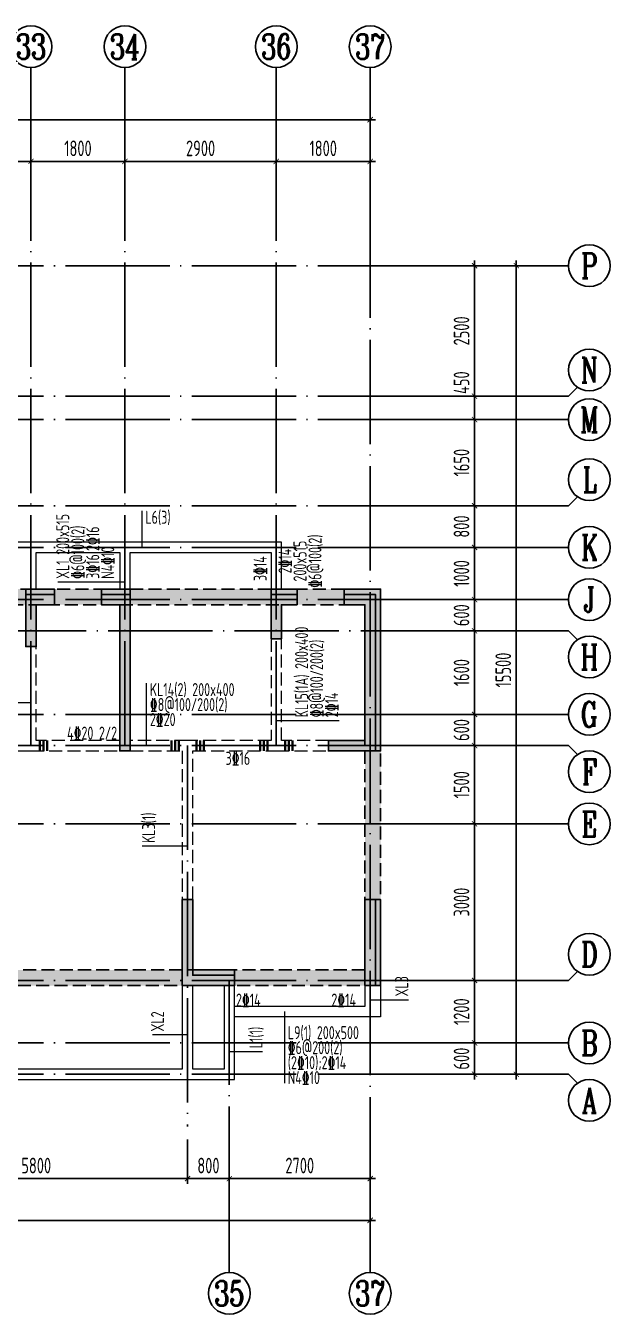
# Model space of a CAD drawing. Extents: x -1307975 to -76406, y -96289 to 379359.
# Drawn here: x -700026 to -688826, y 339861 to 364561 of the extents above; entities that cross this region are included whole.
import ezdxf
from ezdxf.enums import TextEntityAlignment as Align

# ---------------------------------------------------------------- set-up
doc = ezdxf.new("R2010")
doc.units = 0
doc.header["$LTSCALE"] = 1000
doc.linetypes.add('DASH', pattern=[0.35, 0.25, -0.1])
doc.linetypes.add('DOTE', pattern=[2.42, 2, -0.2, 0.02, -0.2])
doc.layers.get('0').update_dxf_attribs({"linetype": 'CONTINUOUS'})
doc.layers.get('DEFPOINTS').update_dxf_attribs({"linetype": 'CONTINUOUS'})
for name, color, linetype in [('A-AXIS', 1, 'CONTINUOUS'), ('A-DOTE', 10, 'DOTE'), ('AXIS_NUM', 7, 'CONTINUOUS'), ('S-L主梁线', 4, 'DASH'), ('S-L梁编号', 6, 'CONTINUOUS'), ('S-L梁配筋', 7, 'CONTINUOUS'), ('S-Q墙填充', 252, 'CONTINUOUS'), ('S-Q墙实线', 6, 'CONTINUOUS'), ('S-Q墙虚线', 6, 'DASH'), ('S-X详图填充', 252, 'CONTINUOUS'), ('S-Y一般标注', 3, 'CONTINUOUS')]:
    doc.layers.add(name, color=color, linetype=linetype)
doc.layers.add('梁附加箍筋', color=1, linetype='CONTINUOUS', lineweight=35)
doc.styles.add('TSSD_Axis', font='complex.shx', dxfattribs={"width": 0.7, "bigfont": 'hztxt.shx'})
doc.styles.add('TSSD_DIMENSION', font='Tssdeng.shx', dxfattribs={"width": 0.7, "bigfont": 'tssdchn.shx'})
doc.styles.add('TSSD_REIN', font='tssdeng.shx', dxfattribs={"width": 0.7, "height": 300, "bigfont": 'tssdchn.shx'})
doc.dimstyles.new('TSSD_100_100', dxfattribs={"dimtxt": 300, "dimasz": 100, "dimexe": 100, "dimexo": 250, "dimgap": 100, "dimtad": 1, "dimdec": 0, "dimzin": 0, "dimdsep": 46, "dimtxsty": 'TSSD_DIMENSION', "dimblk": 'ARCHTICK', "dimcen": 0, "dimdle": 100, "dimclrt": 7, "dimadec": 0, "dimazin": 0, "dimtfac": 1, "dimtdec": 0, "dimtix": 1, "dimtmove": 2, "dimatfit": 3, "dimldrblk": 'ARCHTICK', "dimfxl": 1, "dimtolj": 1, "dimtzin": 0, "dimarcsym": 0})

# ---------------------------------------------------------------- blocks, each defined once
blk = doc.blocks.new('ts_axno')
at = {"color": 0, "linetype": 'ByBlock', "lineweight": -2}
blk.add_circle((0, 0), 0.5, dxfattribs=at)
at = {"color": 0, "linetype": 'ByBlock', "lineweight": -2, "style": 'TSSD_Axis', "width": 0.7}
blk.add_attdef('A', text='', height=0.6, dxfattribs=at).set_placement((0, 0), align=Align.MIDDLE_CENTER)
blk = doc.blocks.new('_ArchTick')
at = {"color": 0, "linetype": 'ByBlock', "const_width": 0.15}
blk.add_lwpolyline([(-0.5, -0.5), (0.5, 0.5)], dxfattribs=at)
blk = doc.blocks.new('*D208')
at = {"layer": 'DEFPOINTS', "color": 0, "transparency": 16777216}
for p in [(48100, 22100), (46400, 21100), (48100, 21100)]:
    blk.add_point(p, dxfattribs=at)
at = {"layer": 'S-Y一般标注', "color": 0, "lineweight": -2, "transparency": 16777216}
for p, q in [((46300, 22100), (48200, 22100)), ((46400, 21350), (46400, 22200)), ((48100, 21350), (48100, 22200))]:
    blk.add_line(p, q, dxfattribs=at)
at = {"layer": 'S-Y一般标注', "color": 0, "lineweight": -2, "transparency": 16777216, "xscale": 100, "yscale": 100, "zscale": 100, "rotation": 180}
blk.add_blockref('_ArchTick', (46400, 22100), dxfattribs=at)
at = {"layer": 'S-Y一般标注', "color": 0, "lineweight": -2, "transparency": 16777216, "xscale": 100, "yscale": 100, "zscale": 100}
blk.add_blockref('_ArchTick', (48100, 22100), dxfattribs=at)
at = {"layer": 'S-Y一般标注', "color": 7, "transparency": 16777216, "insert": (47250, 22350), "char_height": 300, "attachment_point": 5, "style": 'TSSD_DIMENSION'}
blk.add_mtext('\\A1;1700', dxfattribs=at)
blk = doc.blocks.new('*D209')
at = {"layer": 'DEFPOINTS', "color": 0, "transparency": 16777216}
for p in [(49900, 22100), (48100, 21100), (49900, 21100)]:
    blk.add_point(p, dxfattribs=at)
at = {"layer": 'S-Y一般标注', "color": 0, "lineweight": -2, "transparency": 16777216}
for p, q in [((48000, 22100), (50000, 22100)), ((48100, 21350), (48100, 22200)), ((49900, 21350), (49900, 22200))]:
    blk.add_line(p, q, dxfattribs=at)
at = {"layer": 'S-Y一般标注', "color": 0, "lineweight": -2, "transparency": 16777216, "xscale": 100, "yscale": 100, "zscale": 100, "rotation": 180}
blk.add_blockref('_ArchTick', (48100, 22100), dxfattribs=at)
at = {"layer": 'S-Y一般标注', "color": 0, "lineweight": -2, "transparency": 16777216, "xscale": 100, "yscale": 100, "zscale": 100}
blk.add_blockref('_ArchTick', (49900, 22100), dxfattribs=at)
at = {"layer": 'S-Y一般标注', "color": 7, "transparency": 16777216, "insert": (49000, 22350), "char_height": 300, "attachment_point": 5, "style": 'TSSD_DIMENSION'}
blk.add_mtext('\\A1;1800', dxfattribs=at)
blk = doc.blocks.new('*D210')
at = {"layer": 'DEFPOINTS', "color": 0, "transparency": 16777216}
for p in [(52800, 22100), (49900, 21100), (52800, 21100)]:
    blk.add_point(p, dxfattribs=at)
at = {"layer": 'S-Y一般标注', "color": 0, "lineweight": -2, "transparency": 16777216}
for p, q in [((49800, 22100), (52900, 22100)), ((49900, 21350), (49900, 22200)), ((52800, 21350), (52800, 22200))]:
    blk.add_line(p, q, dxfattribs=at)
at = {"layer": 'S-Y一般标注', "color": 0, "lineweight": -2, "transparency": 16777216, "xscale": 100, "yscale": 100, "zscale": 100, "rotation": 180}
blk.add_blockref('_ArchTick', (49900, 22100), dxfattribs=at)
at = {"layer": 'S-Y一般标注', "color": 0, "lineweight": -2, "transparency": 16777216, "xscale": 100, "yscale": 100, "zscale": 100}
blk.add_blockref('_ArchTick', (52800, 22100), dxfattribs=at)
at = {"layer": 'S-Y一般标注', "color": 7, "transparency": 16777216, "insert": (51350, 22350), "char_height": 300, "attachment_point": 5, "style": 'TSSD_DIMENSION'}
blk.add_mtext('\\A1;2900', dxfattribs=at)
blk = doc.blocks.new('*D211')
at = {"layer": 'DEFPOINTS', "color": 0, "transparency": 16777216}
for p in [(54600, 22100), (52800, 21100), (54600, 21100)]:
    blk.add_point(p, dxfattribs=at)
at = {"layer": 'S-Y一般标注', "color": 0, "lineweight": -2, "transparency": 16777216}
for p, q in [((52700, 22100), (54700, 22100)), ((52800, 21350), (52800, 22200)), ((54600, 21350), (54600, 22200))]:
    blk.add_line(p, q, dxfattribs=at)
at = {"layer": 'S-Y一般标注', "color": 0, "lineweight": -2, "transparency": 16777216, "xscale": 100, "yscale": 100, "zscale": 100, "rotation": 180}
blk.add_blockref('_ArchTick', (52800, 22100), dxfattribs=at)
at = {"layer": 'S-Y一般标注', "color": 0, "lineweight": -2, "transparency": 16777216, "xscale": 100, "yscale": 100, "zscale": 100}
blk.add_blockref('_ArchTick', (54600, 22100), dxfattribs=at)
at = {"layer": 'S-Y一般标注', "color": 7, "transparency": 16777216, "insert": (53700, 22350), "char_height": 300, "attachment_point": 5, "style": 'TSSD_DIMENSION'}
blk.add_mtext('\\A1;1800', dxfattribs=at)
blk = doc.blocks.new('*D212')
at = {"layer": 'DEFPOINTS', "color": 0, "transparency": 16777216}
for p in [(54600, 22900), (4600, 21100), (54600, 21100)]:
    blk.add_point(p, dxfattribs=at)
at = {"layer": 'S-Y一般标注', "color": 0, "lineweight": -2, "transparency": 16777216}
for p, q in [((4600, 21350), (4600, 23000)), ((54600, 21350), (54600, 23000)), ((4500, 22900), (54700, 22900))]:
    blk.add_line(p, q, dxfattribs=at)
at = {"layer": 'S-Y一般标注', "color": 0, "lineweight": -2, "transparency": 16777216, "xscale": 100, "yscale": 100, "zscale": 100, "rotation": 180}
blk.add_blockref('_ArchTick', (4600, 22900), dxfattribs=at)
at = {"layer": 'S-Y一般标注', "color": 0, "lineweight": -2, "transparency": 16777216, "xscale": 100, "yscale": 100, "zscale": 100}
blk.add_blockref('_ArchTick', (54600, 22900), dxfattribs=at)
at = {"layer": 'S-Y一般标注', "color": 7, "transparency": 16777216, "insert": (29600, 23150), "char_height": 300, "attachment_point": 5, "style": 'TSSD_DIMENSION'}
blk.add_mtext('\\A1;50000', dxfattribs=at)
blk = doc.blocks.new('*D238')
at = {"layer": 'DEFPOINTS', "color": 0, "transparency": 16777216}
for p in [(45300, 3600), (51100, 3600), (51100, 2600)]:
    blk.add_point(p, dxfattribs=at)
at = {"layer": 'S-Y一般标注', "color": 0, "lineweight": -2, "transparency": 16777216}
for p, q in [((45300, 3350), (45300, 2500)), ((51100, 3350), (51100, 2500)), ((45200, 2600), (51200, 2600))]:
    blk.add_line(p, q, dxfattribs=at)
at = {"layer": 'S-Y一般标注', "color": 0, "lineweight": -2, "transparency": 16777216, "xscale": 100, "yscale": 100, "zscale": 100, "rotation": 180}
blk.add_blockref('_ArchTick', (45300, 2600), dxfattribs=at)
at = {"layer": 'S-Y一般标注', "color": 0, "lineweight": -2, "transparency": 16777216, "xscale": 100, "yscale": 100, "zscale": 100}
blk.add_blockref('_ArchTick', (51100, 2600), dxfattribs=at)
at = {"layer": 'S-Y一般标注', "color": 7, "transparency": 16777216, "insert": (48200, 2850), "char_height": 300, "attachment_point": 5, "style": 'TSSD_DIMENSION'}
blk.add_mtext('\\A1;5800', dxfattribs=at)
blk = doc.blocks.new('*D239')
at = {"layer": 'DEFPOINTS', "color": 0, "transparency": 16777216}
for p in [(51100, 3600), (51900, 3600), (51900, 2600)]:
    blk.add_point(p, dxfattribs=at)
at = {"layer": 'S-Y一般标注', "color": 0, "lineweight": -2, "transparency": 16777216}
for p, q in [((51100, 3350), (51100, 2500)), ((51900, 3350), (51900, 2500)), ((51000, 2600), (52000, 2600))]:
    blk.add_line(p, q, dxfattribs=at)
at = {"layer": 'S-Y一般标注', "color": 0, "lineweight": -2, "transparency": 16777216, "xscale": 100, "yscale": 100, "zscale": 100, "rotation": 180}
blk.add_blockref('_ArchTick', (51100, 2600), dxfattribs=at)
at = {"layer": 'S-Y一般标注', "color": 0, "lineweight": -2, "transparency": 16777216, "xscale": 100, "yscale": 100, "zscale": 100}
blk.add_blockref('_ArchTick', (51900, 2600), dxfattribs=at)
at = {"layer": 'S-Y一般标注', "color": 7, "transparency": 16777216, "insert": (51500, 2850), "char_height": 300, "attachment_point": 5, "style": 'TSSD_DIMENSION'}
blk.add_mtext('\\A1;800', dxfattribs=at)
blk = doc.blocks.new('*D240')
at = {"layer": 'DEFPOINTS', "color": 0, "transparency": 16777216}
for p in [(51900, 3600), (54600, 3600), (54600, 2600)]:
    blk.add_point(p, dxfattribs=at)
at = {"layer": 'S-Y一般标注', "color": 0, "lineweight": -2, "transparency": 16777216}
for p, q in [((51900, 3350), (51900, 2500)), ((54600, 3350), (54600, 2500)), ((51800, 2600), (54700, 2600))]:
    blk.add_line(p, q, dxfattribs=at)
at = {"layer": 'S-Y一般标注', "color": 0, "lineweight": -2, "transparency": 16777216, "xscale": 100, "yscale": 100, "zscale": 100, "rotation": 180}
blk.add_blockref('_ArchTick', (51900, 2600), dxfattribs=at)
at = {"layer": 'S-Y一般标注', "color": 0, "lineweight": -2, "transparency": 16777216, "xscale": 100, "yscale": 100, "zscale": 100}
blk.add_blockref('_ArchTick', (54600, 2600), dxfattribs=at)
at = {"layer": 'S-Y一般标注', "color": 7, "transparency": 16777216, "insert": (53250, 2850), "char_height": 300, "attachment_point": 5, "style": 'TSSD_DIMENSION'}
blk.add_mtext('\\A1;2700', dxfattribs=at)
blk = doc.blocks.new('*D241')
at = {"layer": 'DEFPOINTS', "color": 0, "transparency": 16777216}
for p in [(4600, 3600), (54600, 3600), (54600, 1800)]:
    blk.add_point(p, dxfattribs=at)
at = {"layer": 'S-Y一般标注', "color": 0, "lineweight": -2, "transparency": 16777216}
for p, q in [((4600, 3350), (4600, 1700)), ((54600, 3350), (54600, 1700)), ((4500, 1800), (54700, 1800))]:
    blk.add_line(p, q, dxfattribs=at)
at = {"layer": 'S-Y一般标注', "color": 0, "lineweight": -2, "transparency": 16777216, "xscale": 100, "yscale": 100, "zscale": 100, "rotation": 180}
blk.add_blockref('_ArchTick', (4600, 1800), dxfattribs=at)
at = {"layer": 'S-Y一般标注', "color": 0, "lineweight": -2, "transparency": 16777216, "xscale": 100, "yscale": 100, "zscale": 100}
blk.add_blockref('_ArchTick', (54600, 1800), dxfattribs=at)
at = {"layer": 'S-Y一般标注', "color": 7, "transparency": 16777216, "insert": (29600, 2050), "char_height": 300, "attachment_point": 5, "style": 'TSSD_DIMENSION'}
blk.add_mtext('\\A1;50000', dxfattribs=at)
blk = doc.blocks.new('*D246')
at = {"layer": 'DEFPOINTS', "color": 0, "transparency": 16777216}
for p in [(55600, 5200), (56600, 5200), (55600, 4600)]:
    blk.add_point(p, dxfattribs=at)
at = {"layer": 'S-Y一般标注', "color": 0, "lineweight": -2, "transparency": 16777216}
for p, q in [((55850, 5200), (56700, 5200)), ((56600, 5200), (56600, 5300)), ((56600, 4600), (56600, 5200)), ((55850, 4600), (56700, 4600)), ((56600, 4600), (56600, 4500))]:
    blk.add_line(p, q, dxfattribs=at)
at = {"layer": 'S-Y一般标注', "color": 0, "lineweight": -2, "transparency": 16777216, "xscale": 100, "yscale": 100, "zscale": 100}
for p, rotation in [((56600, 5200), 270), ((56600, 4600), 90)]:
    blk.add_blockref('_ArchTick', p, dxfattribs=dict(at, rotation=rotation))
at = {"layer": 'S-Y一般标注', "color": 7, "transparency": 16777216, "insert": (56350, 4900), "char_height": 300, "attachment_point": 5, "rotation": 90, "style": 'TSSD_DIMENSION'}
blk.add_mtext('\\A1;600', dxfattribs=at)
blk = doc.blocks.new('*D247')
at = {"layer": 'DEFPOINTS', "color": 0, "transparency": 16777216}
for p in [(55600, 10900), (56600, 10900), (55600, 9400)]:
    blk.add_point(p, dxfattribs=at)
at = {"layer": 'S-Y一般标注', "color": 0, "lineweight": -2, "transparency": 16777216}
for p, q in [((55850, 10900), (56700, 10900)), ((56600, 9300), (56600, 11000)), ((55850, 9400), (56700, 9400))]:
    blk.add_line(p, q, dxfattribs=at)
at = {"layer": 'S-Y一般标注', "color": 0, "lineweight": -2, "transparency": 16777216, "xscale": 100, "yscale": 100, "zscale": 100}
for p, rotation in [((56600, 10900), 90), ((56600, 9400), 270)]:
    blk.add_blockref('_ArchTick', p, dxfattribs=dict(at, rotation=rotation))
at = {"layer": 'S-Y一般标注', "color": 7, "transparency": 16777216, "insert": (56350, 10150), "char_height": 300, "attachment_point": 5, "rotation": 90, "style": 'TSSD_DIMENSION'}
blk.add_mtext('\\A1;1500', dxfattribs=at)
blk = doc.blocks.new('*D248')
at = {"layer": 'DEFPOINTS', "color": 0, "transparency": 16777216}
for p in [(55600, 11500), (56600, 11500), (55600, 10900)]:
    blk.add_point(p, dxfattribs=at)
at = {"layer": 'S-Y一般标注', "color": 0, "lineweight": -2, "transparency": 16777216}
for p, q in [((55850, 11500), (56700, 11500)), ((56600, 11500), (56600, 11600)), ((56600, 10900), (56600, 11500)), ((55850, 10900), (56700, 10900)), ((56600, 10900), (56600, 10800))]:
    blk.add_line(p, q, dxfattribs=at)
at = {"layer": 'S-Y一般标注', "color": 0, "lineweight": -2, "transparency": 16777216, "xscale": 100, "yscale": 100, "zscale": 100}
for p, rotation in [((56600, 11500), 270), ((56600, 10900), 90)]:
    blk.add_blockref('_ArchTick', p, dxfattribs=dict(at, rotation=rotation))
at = {"layer": 'S-Y一般标注', "color": 7, "transparency": 16777216, "insert": (56350, 11200), "char_height": 300, "attachment_point": 5, "rotation": 90, "style": 'TSSD_DIMENSION'}
blk.add_mtext('\\A1;600', dxfattribs=at)
blk = doc.blocks.new('*D249')
at = {"layer": 'DEFPOINTS', "color": 0, "transparency": 16777216}
for p in [(55600, 13100), (56600, 13100), (55600, 11500)]:
    blk.add_point(p, dxfattribs=at)
at = {"layer": 'S-Y一般标注', "color": 0, "lineweight": -2, "transparency": 16777216}
for p, q in [((55850, 13100), (56700, 13100)), ((56600, 11400), (56600, 13200)), ((55850, 11500), (56700, 11500))]:
    blk.add_line(p, q, dxfattribs=at)
at = {"layer": 'S-Y一般标注', "color": 0, "lineweight": -2, "transparency": 16777216, "xscale": 100, "yscale": 100, "zscale": 100}
for p, rotation in [((56600, 13100), 90), ((56600, 11500), 270)]:
    blk.add_blockref('_ArchTick', p, dxfattribs=dict(at, rotation=rotation))
at = {"layer": 'S-Y一般标注', "color": 7, "transparency": 16777216, "insert": (56350, 12300), "char_height": 300, "attachment_point": 5, "rotation": 90, "style": 'TSSD_DIMENSION'}
blk.add_mtext('\\A1;1600', dxfattribs=at)
blk = doc.blocks.new('*D250')
at = {"layer": 'DEFPOINTS', "color": 0, "transparency": 16777216}
for p in [(55600, 13700), (56600, 13700), (55600, 13100)]:
    blk.add_point(p, dxfattribs=at)
at = {"layer": 'S-Y一般标注', "color": 0, "lineweight": -2, "transparency": 16777216}
for p, q in [((55850, 13700), (56700, 13700)), ((56600, 13700), (56600, 13800)), ((56600, 13100), (56600, 13700)), ((55850, 13100), (56700, 13100)), ((56600, 13100), (56600, 13000))]:
    blk.add_line(p, q, dxfattribs=at)
at = {"layer": 'S-Y一般标注', "color": 0, "lineweight": -2, "transparency": 16777216, "xscale": 100, "yscale": 100, "zscale": 100}
for p, rotation in [((56600, 13700), 270), ((56600, 13100), 90)]:
    blk.add_blockref('_ArchTick', p, dxfattribs=dict(at, rotation=rotation))
at = {"layer": 'S-Y一般标注', "color": 7, "transparency": 16777216, "insert": (56350, 13400), "char_height": 300, "attachment_point": 5, "rotation": 90, "style": 'TSSD_DIMENSION'}
blk.add_mtext('\\A1;600', dxfattribs=at)
blk = doc.blocks.new('*D251')
at = {"layer": 'DEFPOINTS', "color": 0, "transparency": 16777216}
for p in [(55600, 14700), (56600, 14700), (55600, 13700)]:
    blk.add_point(p, dxfattribs=at)
at = {"layer": 'S-Y一般标注', "color": 0, "lineweight": -2, "transparency": 16777216}
for p, q in [((55850, 14700), (56700, 14700)), ((56600, 13600), (56600, 14800)), ((55850, 13700), (56700, 13700))]:
    blk.add_line(p, q, dxfattribs=at)
at = {"layer": 'S-Y一般标注', "color": 0, "lineweight": -2, "transparency": 16777216, "xscale": 100, "yscale": 100, "zscale": 100}
for p, rotation in [((56600, 14700), 90), ((56600, 13700), 270)]:
    blk.add_blockref('_ArchTick', p, dxfattribs=dict(at, rotation=rotation))
at = {"layer": 'S-Y一般标注', "color": 7, "transparency": 16777216, "insert": (56350, 14200), "char_height": 300, "attachment_point": 5, "rotation": 90, "style": 'TSSD_DIMENSION'}
blk.add_mtext('\\A1;1000', dxfattribs=at)
blk = doc.blocks.new('*D252')
at = {"layer": 'DEFPOINTS', "color": 0, "transparency": 16777216}
for p in [(55600, 20100), (57400, 20100), (55600, 4600)]:
    blk.add_point(p, dxfattribs=at)
at = {"layer": 'S-Y一般标注', "color": 0, "lineweight": -2, "transparency": 16777216}
for p, q in [((55850, 20100), (57500, 20100)), ((57400, 4500), (57400, 20200)), ((55850, 4600), (57500, 4600))]:
    blk.add_line(p, q, dxfattribs=at)
at = {"layer": 'S-Y一般标注', "color": 0, "lineweight": -2, "transparency": 16777216, "xscale": 100, "yscale": 100, "zscale": 100}
for p, rotation in [((57400, 20100), 90), ((57400, 4600), 270)]:
    blk.add_blockref('_ArchTick', p, dxfattribs=dict(at, rotation=rotation))
at = {"layer": 'S-Y一般标注', "color": 7, "transparency": 16777216, "insert": (57150, 12350), "char_height": 300, "attachment_point": 5, "rotation": 90, "style": 'TSSD_DIMENSION'}
blk.add_mtext('\\A1;15500', dxfattribs=at)
blk = doc.blocks.new('*D253')
at = {"layer": 'DEFPOINTS', "color": 0, "transparency": 16777216}
for p in [(55600, 15500), (56600, 15500), (55600, 14700)]:
    blk.add_point(p, dxfattribs=at)
at = {"layer": 'S-Y一般标注', "color": 0, "lineweight": -2, "transparency": 16777216}
for p, q in [((56600, 14600), (56600, 15600)), ((55850, 15500), (56700, 15500)), ((55850, 14700), (56700, 14700))]:
    blk.add_line(p, q, dxfattribs=at)
at = {"layer": 'S-Y一般标注', "color": 0, "lineweight": -2, "transparency": 16777216, "xscale": 100, "yscale": 100, "zscale": 100}
for p, rotation in [((56600, 15500), 90), ((56600, 14700), 270)]:
    blk.add_blockref('_ArchTick', p, dxfattribs=dict(at, rotation=rotation))
at = {"layer": 'S-Y一般标注', "color": 7, "transparency": 16777216, "insert": (56350, 15100), "char_height": 300, "attachment_point": 5, "rotation": 90, "style": 'TSSD_DIMENSION'}
blk.add_mtext('\\A1;800', dxfattribs=at)
blk = doc.blocks.new('*D254')
at = {"layer": 'DEFPOINTS', "color": 0, "transparency": 16777216}
for p in [(55600, 17600), (56600, 17600), (55600, 17150)]:
    blk.add_point(p, dxfattribs=at)
at = {"layer": 'S-Y一般标注', "color": 0, "lineweight": -2, "transparency": 16777216}
for p, q in [((55850, 17600), (56700, 17600)), ((56600, 17050), (56600, 17700)), ((55850, 17150), (56700, 17150))]:
    blk.add_line(p, q, dxfattribs=at)
at = {"layer": 'S-Y一般标注', "color": 0, "lineweight": -2, "transparency": 16777216, "xscale": 100, "yscale": 100, "zscale": 100}
for p, rotation in [((56600, 17600), 90), ((56600, 17150), 270)]:
    blk.add_blockref('_ArchTick', p, dxfattribs=dict(at, rotation=rotation))
at = {"layer": 'S-Y一般标注', "color": 7, "transparency": 16777216, "insert": (56350, 17858), "char_height": 300, "attachment_point": 5, "rotation": 90, "style": 'TSSD_DIMENSION'}
blk.add_mtext('\\A1;450', dxfattribs=at)
blk = doc.blocks.new('*D255')
at = {"layer": 'DEFPOINTS', "color": 0, "transparency": 16777216}
for p in [(55600, 20100), (56600, 20100), (55600, 17600)]:
    blk.add_point(p, dxfattribs=at)
at = {"layer": 'S-Y一般标注', "color": 0, "lineweight": -2, "transparency": 16777216}
for p, q in [((55850, 20100), (56700, 20100)), ((56600, 17500), (56600, 20200)), ((55850, 17600), (56700, 17600))]:
    blk.add_line(p, q, dxfattribs=at)
at = {"layer": 'S-Y一般标注', "color": 0, "lineweight": -2, "transparency": 16777216, "xscale": 100, "yscale": 100, "zscale": 100}
for p, rotation in [((56600, 20100), 90), ((56600, 17600), 270)]:
    blk.add_blockref('_ArchTick', p, dxfattribs=dict(at, rotation=rotation))
at = {"layer": 'S-Y一般标注', "color": 7, "transparency": 16777216, "insert": (56350, 18850), "char_height": 300, "attachment_point": 5, "rotation": 90, "style": 'TSSD_DIMENSION'}
blk.add_mtext('\\A1;2500', dxfattribs=at)
blk = doc.blocks.new('*D256')
at = {"layer": 'DEFPOINTS', "color": 0, "transparency": 16777216}
for p in [(55600, 6400), (56600, 6400), (55600, 5200)]:
    blk.add_point(p, dxfattribs=at)
at = {"layer": 'S-Y一般标注', "color": 0, "lineweight": -2, "transparency": 16777216}
for p, q in [((56600, 5100), (56600, 6500)), ((55850, 6400), (56700, 6400)), ((55850, 5200), (56700, 5200))]:
    blk.add_line(p, q, dxfattribs=at)
at = {"layer": 'S-Y一般标注', "color": 0, "lineweight": -2, "transparency": 16777216, "xscale": 100, "yscale": 100, "zscale": 100}
for p, rotation in [((56600, 6400), 90), ((56600, 5200), 270)]:
    blk.add_blockref('_ArchTick', p, dxfattribs=dict(at, rotation=rotation))
at = {"layer": 'S-Y一般标注', "color": 7, "transparency": 16777216, "insert": (56350, 5800), "char_height": 300, "attachment_point": 5, "rotation": 90, "style": 'TSSD_DIMENSION'}
blk.add_mtext('\\A1;1200', dxfattribs=at)
blk = doc.blocks.new('*D257')
at = {"layer": 'DEFPOINTS', "color": 0, "transparency": 16777216}
for p in [(55600, 9400), (56600, 9400), (55600, 6400)]:
    blk.add_point(p, dxfattribs=at)
at = {"layer": 'S-Y一般标注', "color": 0, "lineweight": -2, "transparency": 16777216}
for p, q in [((55850, 9400), (56700, 9400)), ((56600, 6300), (56600, 9500)), ((55850, 6400), (56700, 6400))]:
    blk.add_line(p, q, dxfattribs=at)
at = {"layer": 'S-Y一般标注', "color": 0, "lineweight": -2, "transparency": 16777216, "xscale": 100, "yscale": 100, "zscale": 100}
for p, rotation in [((56600, 9400), 90), ((56600, 6400), 270)]:
    blk.add_blockref('_ArchTick', p, dxfattribs=dict(at, rotation=rotation))
at = {"layer": 'S-Y一般标注', "color": 7, "transparency": 16777216, "insert": (56350, 7900), "char_height": 300, "attachment_point": 5, "rotation": 90, "style": 'TSSD_DIMENSION'}
blk.add_mtext('\\A1;3000', dxfattribs=at)
blk = doc.blocks.new('*D258')
at = {"layer": 'DEFPOINTS', "color": 0, "transparency": 16777216}
for p in [(55600, 17150), (56600, 17150), (55600, 15500)]:
    blk.add_point(p, dxfattribs=at)
at = {"layer": 'S-Y一般标注', "color": 0, "lineweight": -2, "transparency": 16777216}
for p, q in [((55850, 17150), (56700, 17150)), ((56600, 15400), (56600, 17250)), ((55850, 15500), (56700, 15500))]:
    blk.add_line(p, q, dxfattribs=at)
at = {"layer": 'S-Y一般标注', "color": 0, "lineweight": -2, "transparency": 16777216, "xscale": 100, "yscale": 100, "zscale": 100}
for p, rotation in [((56600, 17150), 90), ((56600, 15500), 270)]:
    blk.add_blockref('_ArchTick', p, dxfattribs=dict(at, rotation=rotation))
at = {"layer": 'S-Y一般标注', "color": 7, "transparency": 16777216, "insert": (56350, 16325), "char_height": 300, "attachment_point": 5, "rotation": 90, "style": 'TSSD_DIMENSION'}
blk.add_mtext('\\A1;1650', dxfattribs=at)
blk = doc.blocks.new('20211109.00462574')
at = {"layer": 'S-Q墙填充'}
h = blk.add_hatch(dxfattribs=at)
h.set_pattern_fill('ARMORED', color=252, scale=30, style=0)
h.set_pattern_definition([(50, (994311.75, -393917.59), (215.178055, -18.82564), [22.5, -247.5]), (355, (994311.75, -393917.59), (-41.6254, 225.65764), [18, -198]), (100.4514, (994329.68, -393919.15), (173.552815, 206.831863), [19.122057, -210.342634]), (46.1842, (994311.75, -393857.59), (320.172315, -49.655704), [33.75, -371.25]), (96.6356, (994338.43, -393861.72), (280.39881, 292.23536), [28.68309, -315.5139]), (351.1842, (994311.75, -393857.6), (280.39858, 292.23558), [27, -297]), (21, (994341.75, -393872.59), (179.072116, -120.785667), [22.5, -247.5]), (326, (994341.75, -393872.59), (72.9946, 217.545014), [18, -198]), (71.4514, (994356.67, -393882.65), (252.06679, 96.75915), [19.122057, -210.342634]), (37.5, (994311.75, -393917.586), (3.6479566, 99.868156), [0, -195.6, 0, -201, 0, -198.75]), (7.5, (994311.75, -393917.59), (78.920861, 118.323514), [0, -114.6, 0, -191.1, 0, -75.75]), (327.5, (994244.85, -393917.586), (160.146731, -6.7664615), [0, -75, 0, -234, 0, -310.5]), (317.5, (994214.85, -393917.59), (174.95585, 30.031495), [0, -97.5, 0, -155.4, 0, -220.5]), (45, (994311.75, -393917.59), (-106.066017, 106.066017), [])])
h.paths.add_polyline_path([(9600, 1650), (9400, 1650), (9400, 1500), (300, 1500), (300, 8500), (6600, 8500), (6600, 7700), (6800, 7700), (6800, 8800), (5900, 8800), (5900, 9200), (5650, 9200), (5650, 8800), (4150, 8800), (4150, 10500), (5650, 10500), (5650, 9820), (5900, 9820), (5900, 10150), (6300, 10150), (6300, 10500), (6800, 10500), (6800, 10800), (5900, 10800), (5900, 12596), (5650, 12596), (5650, 10750), (3900, 10750), (3900, 8800), (1550, 8800), (1550, 13796), (1300, 13796), (1300, 8800), (0, 8800), (0, 1200), (9300, 1200), (9300, 0), (16100, 0), (16100, 1200), (34400, 1200), (34400, 0), (41000, 0), (41000, 1200), (50400, 1200), (50400, 8800), (42200, 8800), (42200, 10600), (39300, 10600), (39300, 10850), (36100, 10850), (36100, 10600), (33200, 10600), (33200, 8800), (17200, 8800), (17200, 10600), (14300, 10600), (14300, 12300), (15200, 12300), (15200, 14196), (12817, 14196), (12817, 13896), (14900, 13896), (14900, 12600), (14000, 12600), (14000, 9100), (14200, 9100), (14200, 10300), (16900, 10300), (16900, 8500), (33500, 8500), (33500, 10300), (36400, 10300), (36400, 10550), (39000, 10550), (39000, 10300), (41900, 10300), (41900, 8500), (50100, 8500), (50100, 1500), (41000, 1500), (41000, 1650), (40700, 1650), (40700, 300), (34700, 300), (34700, 1650), (34400, 1650), (34400, 1500), (16000, 1500), (16000, 1650), (15800, 1650), (15800, 300), (9600, 300)])
at = {"layer": 'S-Q墙实线'}
for points in [[(43600, 8800), (43600, 7700), (43800, 7700), (43800, 8500), (44150, 8500), (44150, 8800)], [(45600, 8800), (45050, 8800), (45050, 8500), (45400, 8500), (45400, 5700), (45600, 5700)], [(48300, 8800), (48300, 7850), (48500, 7850), (48500, 8500), (48800, 8500), (48800, 8800)], [(50100, 5900), (49400, 5900), (49400, 5700), (50400, 5700), (50400, 8800), (49700, 8800), (49700, 8500), (50100, 8500)], [(50400, 1200), (50400, 2850), (50100, 2850), (50100, 1200)]]:
    blk.add_lwpolyline(points, close=True, dxfattribs=at)
blk.add_lwpolyline([(47500, 1500), (47600, 1500), (47600, 1200), (47500, 1200), (46600, 1200), (46600, 2850), (46800, 2850), (46800, 1500), (47500, 1500)], dxfattribs=at)
at = {"layer": 'S-Q墙虚线', "color": 2}
for points in [[(16100, 1200), (34400, 1200), (34400, 0), (41000, 0), (41000, 1200), (50400, 1200), (50400, 8800), (42200, 8800), (42200, 10600), (39300, 10600), (39300, 10850), (36100, 10850), (36100, 10600), (33200, 10600), (33200, 8800), (17200, 8800)], [(16900, 8500), (33500, 8500), (33500, 10300), (36400, 10300), (36400, 10550), (39000, 10550), (39000, 10300), (41900, 10300), (41900, 8500), (50100, 8500), (50100, 1500), (41000, 1500), (41000, 1650), (40700, 1650), (40700, 300), (34700, 300), (34700, 1650), (34400, 1650), (34400, 1500), (16000, 1500)]]:
    blk.add_lwpolyline(points, dxfattribs=at)
blk = doc.blocks.new('20210826.15455245')
at = {"layer": 'S-Q墙填充'}
h = blk.add_hatch(color=252, dxfattribs=at)
h.dxf.hatch_style = 1
h.paths.add_polyline_path([(120976, -203079), (120976, -204079), (121176, -204079), (121176, -203279), (121526, -203279), (121526, -203079)])
h = blk.add_hatch(color=252, dxfattribs=at)
h.dxf.hatch_style = 1
h.paths.add_polyline_path([(122976, -203079), (122426, -203079), (122426, -203279), (122776, -203279), (122776, -206079), (122976, -206079)])
h = blk.add_hatch(color=252, dxfattribs=at)
h.dxf.hatch_style = 1
h.paths.add_polyline_path([(125676, -203079), (125676, -203929), (125876, -203929), (125876, -203279), (126176, -203279), (126176, -203079)])
h = blk.add_hatch(color=252, dxfattribs=at)
h.dxf.hatch_style = 1
h.paths.add_polyline_path([(127476, -205879), (126776, -205879), (126776, -206079), (127676, -206079), (127676, -203079), (127076, -203079), (127076, -203279), (127476, -203279)])
h = blk.add_hatch(color=252, dxfattribs=at)
h.dxf.hatch_style = 1
h.paths.add_polyline_path([(123976, -208929), (124176, -208929), (124176, -210379), (124876, -210379), (124976, -210379), (124976, -210579), (124876, -210579), (123976, -210579)])
h = blk.add_hatch(color=252, dxfattribs=at)
h.dxf.hatch_style = 1
h.paths.add_polyline_path([(127676, -210579), (127676, -208929), (127476, -208929), (127476, -210579)])
at = {"layer": 'S-L主梁线', "linetype": 'ByBlock', "lineweight": 18}
for p, q in [((121076, -202079), (119576, -202079)), ((122876, -202079), (121076, -202079)), ((121176, -202279), (122776, -202279)), ((121176, -202979), (121176, -202279)), ((122776, -202279), (122776, -202979)), ((125876, -202079), (122876, -202079)), ((122976, -202279), (125676, -202279)), ((122976, -202979), (122976, -202279)), ((125676, -202279), (125676, -202979)), ((125876, -202979), (125876, -202079)), ((123976, -210579), (123976, -212179)), ((124176, -212179), (124176, -210579)), ((124776, -210579), (124776, -212179)), ((124976, -212379), (124976, -210579)), ((127476, -210579), (127476, -210979)), ((127776, -210579), (127776, -211179)), ((127476, -210979), (124976, -210979)), ((127776, -211179), (124976, -211179)), ((118076, -212379), (124076, -212379)), ((123976, -212179), (118376, -212179)), ((124076, -212379), (124976, -212379)), ((124776, -212179), (124176, -212179))]:
    blk.add_line(p, q, dxfattribs=at)
at = {"layer": 'S-L主梁线', "linetype": 'DASH', "lineweight": 18}
for p, q in [((125676, -203929), (125676, -205879)), ((125876, -205879), (125876, -203929)), ((121176, -205879), (121176, -204079)), ((122776, -205879), (121176, -205879)), ((124076, -205879), (122976, -205879)), ((125676, -205879), (124076, -205879)), ((126776, -205879), (125876, -205879)), ((118376, -206079), (121076, -206079)), ((121076, -206079), (122776, -206079)), ((122976, -206079), (123976, -206079)), ((123976, -206079), (123976, -208929)), ((124176, -206079), (125776, -206079)), ((124176, -208929), (124176, -206079)), ((125776, -206079), (126776, -206079))]:
    blk.add_line(p, q, dxfattribs=at)
at = {"layer": 'S-Q墙实线'}
for points in [[(120976, -203079), (120976, -204079), (121176, -204079), (121176, -203279), (121526, -203279), (121526, -203079)], [(122976, -203079), (122426, -203079), (122426, -203279), (122776, -203279), (122776, -206079), (122976, -206079)], [(125676, -203079), (125676, -203929), (125876, -203929), (125876, -203279), (126176, -203279), (126176, -203079)], [(127476, -205879), (126776, -205879), (126776, -206079), (127676, -206079), (127676, -203079), (127076, -203079), (127076, -203279), (127476, -203279)], [(127676, -210579), (127676, -208929), (127476, -208929), (127476, -210579)]]:
    blk.add_lwpolyline(points, close=True, dxfattribs=at)
blk.add_lwpolyline([(124876, -210379), (124976, -210379), (124976, -210579), (124876, -210579), (123976, -210579), (123976, -208929), (124176, -208929), (124176, -210379), (124876, -210379)], dxfattribs=at)
at = {"layer": 'S-Q墙实线', "color": 2}
blk.add_blockref('20211109.00462574', (77376, -211779), dxfattribs=at)
blk = doc.blocks.new('20210826.18475694')
at = {"layer": '梁附加箍筋', "lineweight": 35}
for p, q in [((42180, 1500), (42180, 1700)), ((42250, 1500), (42250, 1700)), ((42320, 1500), (42320, 1700)), ((44700, 1500), (44700, 1700)), ((44770, 1500), (44770, 1700)), ((44840, 1500), (44840, 1700)), ((45180, 1500), (45180, 1700)), ((45250, 1500), (45250, 1700)), ((45320, 1500), (45320, 1700)), ((46400, 1500), (46400, 1700)), ((46470, 1500), (46470, 1700)), ((46540, 1500), (46540, 1700)), ((46880, 1500), (46880, 1700)), ((46950, 1500), (46950, 1700)), ((47020, 1500), (47020, 1700))]:
    blk.add_line(p, q, dxfattribs=at)
blk = doc.blocks.new('20210726.16350016')
at = {"layer": 'A-AXIS'}
for p, q in [((48100, 21100), (48100, 23900)), ((49900, 21100), (49900, 23900)), ((52800, 21100), (52800, 23900)), ((54600, 21100), (54600, 23900)), ((55600, 20100), (58400, 20100)), ((55600, 17600), (58400, 17600)), ((58400, 17600), (58571.6, 17771.7)), ((55600, 17150), (58400, 17150)), ((58400, 15500), (58571.6, 15671.7)), ((55600, 15500), (58400, 15500)), ((55600, 14700), (58400, 14700)), ((55600, 13700), (58400, 13700)), ((55600, 13100.3), (58400, 13100.3)), ((58400, 13100.3), (58571.6, 12928.7)), ((55600, 11500), (58400, 11500)), ((55600, 10900), (58400, 10900)), ((58400, 10900), (58571.6, 10728.4)), ((55600, 9400), (58400, 9400)), ((58400, 6400), (58571.6, 6571.7)), ((55600, 6400), (58400, 6400)), ((55600, 5200), (58400, 5200)), ((55600, 4600), (58400, 4600)), ((58400, 4600), (58571.6, 4428.4)), ((51900, 3600), (51900, 800)), ((54600, 3600), (54600, 800))]:
    blk.add_line(p, q, dxfattribs=at)
at = {"layer": 'A-DOTE'}
for p, q in [((48100, 10900), (48100, 21100)), ((49900, 10900), (49900, 21100)), ((52800, 10900), (52800, 21100)), ((54600, 21100), (54600, 3600)), ((55600, 20100), (3600, 20100)), ((55600, 17600), (3600, 17600)), ((55600, 17150), (3600, 17150)), ((55600, 15500), (3600, 15500)), ((55600, 14700), (3600, 14700)), ((55600, 13700), (3600, 13700)), ((3600, 13100.3), (55600, 13100.3)), ((55600, 11500), (3600, 11500)), ((55600, 10900), (3600, 10900)), ((51100, 10900), (51100, 3600)), ((55600, 9400), (3600, 9400)), ((55600, 6400), (3600, 6400)), ((51900, 6400), (51900, 3600)), ((55600, 5200), (3600, 5200)), ((55600, 4600), (3600, 4600))]:
    blk.add_line(p, q, dxfattribs=at)
at = {"layer": 'A-AXIS'}
ref = blk.add_blockref('ts_axno', (48100, 24300), dxfattribs=dict(at, xscale=800, yscale=800, zscale=800))
ref.add_attrib('20', '33', dxfattribs={"layer": 'AXIS_NUM', "height": 480, "style": 'TSSD_Axis', "width": 0.7}).set_placement((48100, 24300), align=Align.MIDDLE_CENTER)
ref = blk.add_blockref('ts_axno', (49900, 24300), dxfattribs=dict(at, xscale=800, yscale=800, zscale=800))
ref.add_attrib('21', '34', dxfattribs={"layer": 'AXIS_NUM', "height": 480, "style": 'TSSD_Axis', "width": 0.7}).set_placement((49900, 24300), align=Align.MIDDLE_CENTER)
ref = blk.add_blockref('ts_axno', (52800, 24300), dxfattribs=dict(at, xscale=800, yscale=800, zscale=800))
ref.add_attrib('22', '36', dxfattribs={"layer": 'AXIS_NUM', "height": 480, "style": 'TSSD_Axis', "width": 0.7}).set_placement((52800, 24300), align=Align.MIDDLE_CENTER)
ref = blk.add_blockref('ts_axno', (54600, 24300), dxfattribs=dict(at, xscale=800, yscale=800, zscale=800))
ref.add_attrib('23', '37', dxfattribs={"layer": 'AXIS_NUM', "height": 480, "style": 'TSSD_Axis', "width": 0.7}).set_placement((54600, 24300), align=Align.MIDDLE_CENTER)
ref = blk.add_blockref('ts_axno', (58800, 20100), dxfattribs=dict(at, xscale=-800, yscale=800, zscale=800))
ref.add_attrib('G', 'P', dxfattribs={"layer": 'AXIS_NUM', "height": 480, "style": 'TSSD_Axis', "width": 0.7}).set_placement((58800, 20100), align=Align.MIDDLE_CENTER)
ref = blk.add_blockref('ts_axno', (58800, 18100), dxfattribs=dict(at, xscale=-800, yscale=800, zscale=800))
ref.add_attrib('G', 'N', dxfattribs={"layer": 'AXIS_NUM', "height": 480, "style": 'TSSD_Axis', "width": 0.7}).set_placement((58800, 18100), align=Align.MIDDLE_CENTER)
ref = blk.add_blockref('ts_axno', (58800, 17150), dxfattribs=dict(at, xscale=-800, yscale=800, zscale=800, rotation=359.9999999999997))
ref.add_attrib('G', 'M', dxfattribs={"layer": 'AXIS_NUM', "height": 480, "rotation": 360, "style": 'TSSD_Axis', "width": 0.7}).set_placement((58800, 17150), align=Align.MIDDLE_CENTER)
ref = blk.add_blockref('ts_axno', (58800, 16000), dxfattribs=dict(at, xscale=-800, yscale=800, zscale=800))
ref.add_attrib('G', 'L', dxfattribs={"layer": 'AXIS_NUM', "height": 480, "style": 'TSSD_Axis', "width": 0.7}).set_placement((58800, 16000), align=Align.MIDDLE_CENTER)
ref = blk.add_blockref('ts_axno', (58800, 14700), dxfattribs=dict(at, xscale=-800, yscale=800, zscale=800))
ref.add_attrib('G', 'K', dxfattribs={"layer": 'AXIS_NUM', "height": 480, "style": 'TSSD_Axis', "width": 0.7}).set_placement((58800, 14700), align=Align.MIDDLE_CENTER)
ref = blk.add_blockref('ts_axno', (58800, 13700), dxfattribs=dict(at, xscale=-800, yscale=800, zscale=800))
ref.add_attrib('G', 'J', dxfattribs={"layer": 'AXIS_NUM', "height": 480, "style": 'TSSD_Axis', "width": 0.7}).set_placement((58800, 13700), align=Align.MIDDLE_CENTER)
ref = blk.add_blockref('ts_axno', (58800, 12600.3), dxfattribs=dict(at, xscale=-800, yscale=800, zscale=800))
ref.add_attrib('C', 'H', dxfattribs={"layer": 'AXIS_NUM', "height": 480, "style": 'TSSD_Axis', "width": 0.7}).set_placement((58800, 12600.3), align=Align.MIDDLE_CENTER)
ref = blk.add_blockref('ts_axno', (58800, 11500), dxfattribs=dict(at, xscale=-800, yscale=800, zscale=800))
ref.add_attrib('D', 'G', dxfattribs={"layer": 'AXIS_NUM', "height": 480, "style": 'TSSD_Axis', "width": 0.7}).set_placement((58800, 11500), align=Align.MIDDLE_CENTER)
ref = blk.add_blockref('ts_axno', (58800, 10400), dxfattribs=dict(at, xscale=-800, yscale=800, zscale=800))
ref.add_attrib('C', 'F', dxfattribs={"layer": 'AXIS_NUM', "height": 480, "style": 'TSSD_Axis', "width": 0.7}).set_placement((58800, 10400), align=Align.MIDDLE_CENTER)
ref = blk.add_blockref('ts_axno', (58800, 9400), dxfattribs=dict(at, xscale=-800, yscale=800, zscale=800))
ref.add_attrib('B', 'E', dxfattribs={"layer": 'AXIS_NUM', "height": 480, "style": 'TSSD_Axis', "width": 0.7}).set_placement((58800, 9400), align=Align.MIDDLE_CENTER)
ref = blk.add_blockref('ts_axno', (58800, 6900), dxfattribs=dict(at, xscale=-800, yscale=800, zscale=800, rotation=180))
ref.add_attrib('C', 'D', dxfattribs={"layer": 'AXIS_NUM', "height": 480, "style": 'TSSD_Axis', "width": 0.7}).set_placement((58800, 6900), align=Align.MIDDLE_CENTER)
ref = blk.add_blockref('ts_axno', (58800, 5200), dxfattribs=dict(at, xscale=-800, yscale=800, zscale=800))
ref.add_attrib('A', 'B', dxfattribs={"layer": 'AXIS_NUM', "height": 480, "style": 'TSSD_Axis', "width": 0.7}).set_placement((58800, 5200), align=Align.MIDDLE_CENTER)
ref = blk.add_blockref('ts_axno', (58800, 4100), dxfattribs=dict(at, xscale=-800, yscale=800, zscale=800))
ref.add_attrib('F', 'A', dxfattribs={"layer": 'AXIS_NUM', "height": 480, "style": 'TSSD_Axis', "width": 0.7}).set_placement((58800, 4100), align=Align.MIDDLE_CENTER)
ref = blk.add_blockref('ts_axno', (51900, 400), dxfattribs=dict(at, xscale=-800, yscale=800, zscale=800, rotation=180))
ref.add_attrib('22', '35', dxfattribs={"layer": 'AXIS_NUM', "height": 480, "style": 'TSSD_Axis', "width": 0.7}).set_placement((51900, 400), align=Align.MIDDLE_CENTER)
ref = blk.add_blockref('ts_axno', (54600, 400), dxfattribs=dict(at, xscale=-800, yscale=800, zscale=800, rotation=180))
ref.add_attrib('23', '37', dxfattribs={"layer": 'AXIS_NUM', "height": 480, "style": 'TSSD_Axis', "width": 0.7}).set_placement((54600, 400), align=Align.MIDDLE_CENTER)
at = {"layer": 'S-Y一般标注'}
for base, p1, p2, picture, middle in [((54600, 22900), (4600, 21100), (54600, 21100), '*D212', (29600, 23150)), ((48100, 22100), (46400, 21100), (48100, 21100), '*D208', (47250, 22350)), ((49900, 22100), (48100, 21100), (49900, 21100), '*D209', (49000, 22350)), ((52800, 22100), (49900, 21100), (52800, 21100), '*D210', (51350, 22350)), ((54600, 22100), (52800, 21100), (54600, 21100), '*D211', (53700, 22350)), ((54600, 1800), (4600, 3600), (54600, 3600), '*D241', (29600, 2050)), ((51100, 2600), (45300, 3600), (51100, 3600), '*D238', (48200, 2850)), ((51900, 2600), (51100, 3600), (51900, 3600), '*D239', (51500, 2850)), ((54600, 2600), (51900, 3600), (54600, 3600), '*D240', (53250, 2850))]:
    dim = blk.add_linear_dim(base=base, p1=p1, p2=p2, dimstyle='TSSD_100_100', dxfattribs=at)
    dim.commit()
    dim.dimension.update_dxf_attribs({"geometry": picture, "text_midpoint": middle})
for base, p1, p2, picture, middle in [((57400, 20100), (55600, 4600), (55600, 20100), '*D252', (57150, 12350)), ((56600, 20100), (55600, 17600), (55600, 20100), '*D255', (56350, 18850)), ((56600, 17150), (55600, 15500), (55600, 17150), '*D258', (56350, 16325)), ((56600, 15500), (55600, 14700), (55600, 15500), '*D253', (56350, 15100)), ((56600, 14700), (55600, 13700), (55600, 14700), '*D251', (56350, 14200)), ((56600, 13700), (55600, 13100.3), (55600, 13700), '*D250', (56350, 13400.2)), ((56600, 13100.3), (55600, 11500), (55600, 13100.3), '*D249', (56350, 12300.2)), ((56600, 11500), (55600, 10900), (55600, 11500), '*D248', (56350, 11200)), ((56600, 10900), (55600, 9400), (55600, 10900), '*D247', (56350, 10150)), ((56600, 9400), (55600, 6400), (55600, 9400), '*D257', (56350, 7900)), ((56600, 6400), (55600, 5200), (55600, 6400), '*D256', (56350, 5800)), ((56600, 5200), (55600, 4600), (55600, 5200), '*D246', (56350, 4900))]:
    dim = blk.add_linear_dim(base=base, p1=p1, p2=p2, angle=90, dimstyle='TSSD_100_100', dxfattribs=at)
    dim.commit()
    dim.dimension.update_dxf_attribs({"geometry": picture, "text_midpoint": middle})
dim = blk.add_linear_dim(base=(56600, 17600), p1=(55600, 17150), p2=(55600, 17600), angle=90, dimstyle='TSSD_100_100', dxfattribs=at)
dim.commit()
dim.dimension.update_dxf_attribs({"geometry": '*D254', "text_midpoint": (56350, 17858.1), "dimtype": 160})

msp = doc.modelspace()

# ---------------------------------------------------------------- linework, layer by layer
at = {"layer": 'S-L梁编号', "lineweight": 18}
for p, q in [((-697796.86, 354560.67), (-697796.86, 355262.85)), ((-698125.82, 353895.99), (-699413.53, 353895.99)), ((-697710.29, 350760.67), (-697710.29, 351960.15)), ((-699925.83, 351584.44), (-700711.23, 351584.44)), ((-695225.82, 351241.58), (-694020.66, 351241.58)), ((-696925.83, 348831.72), (-697796.67, 348831.72)), ((-693425.82, 345890.61), (-692694.09, 345890.61)), ((-695067.81, 345663.4), (-695067.81, 344290.18)), ((-696925.83, 345217.92), (-697597.09, 345217.92)), ((-696125.85, 344897.27), (-695489.85, 344897.27))]:
    msp.add_line(p, q, dxfattribs=at)

# ---------------------------------------------------------------- block references
at = {"layer": 'A-DOTE'}
msp.add_blockref('20210726.16350016', (-748025.82, 339860.62), dxfattribs=at)
at = {"layer": 'S-Q墙实线', "color": 2}
msp.add_blockref('20210826.15455245', (-821001.76, 556739.57), dxfattribs=at)
at = {"layer": 'S-X详图填充', "color": 2}
msp.add_blockref('20210826.18475694', (-741935.8, 349160.67), dxfattribs=at)

# ---------------------------------------------------------------- texts
at = {"layer": 'S-L梁编号', "color": 6, "style": 'TSSD_REIN', "width": 0.7}
for s, p in [('XL1 200x515', (-699192.38, 353958.49)), ('KL15(1A) 200x400', (-694614.89, 351304.08)), ('KL3(1)', (-697546.67, 348894.22)), ('XL3', (-692696.36, 345953.11)), ('XL2', (-697375.94, 345280.42)), ('L1(1)', (-695489.85, 344959.77))]:
    msp.add_text(s, height=250, rotation=90, dxfattribs=at).set_placement(p)
for s, p in [('L6(3)', (-697734.36, 355012.85)), ('KL14(2) 200x400', (-697647.79, 351710.15)), ('L9(1) 200x500', (-695005.31, 345133.45))]:
    msp.add_text(s, height=250, dxfattribs=at).set_placement(p)
msp.add_text('200x515', height=250, rotation=90, dxfattribs=at).set_placement((-694570.76, 354298.2), align=Align.BOTTOM_CENTER)
at = {"layer": 'S-L梁配筋', "color": 7, "style": 'TSSD_REIN', "width": 0.7}
for s, p in [('%%1326@100(2)', (-698904.88, 353958.49)), ('N4%%13210', (-698329.88, 353958.49)), ('%%1328@100/200(2)', (-694327.39, 351304.08))]:
    msp.add_text(s, height=250, rotation=90, dxfattribs=at).set_placement(p)
at = {"layer": 'S-L梁配筋', "color": 1, "style": 'TSSD_REIN', "width": 0.7}
for s, p in [('3%%13216;2%%13216', (-698617.38, 353958.49)), ('2%%13214', (-694039.89, 351304.08))]:
    msp.add_text(s, height=250, rotation=90, dxfattribs=at).set_placement(p)
at = {"layer": 'S-L梁配筋', "color": 7, "style": 'TSSD_REIN', "width": 0.7}
msp.add_text('%%1326@100(2)', height=250, rotation=90, dxfattribs=at).set_placement((-694283.26, 354298.2), align=Align.BOTTOM_CENTER)
at = {"layer": 'S-L梁配筋', "color": 1, "style": 'TSSD_REIN', "width": 0.7}
for s, p in [('2%%13214', (-694858.26, 354298.2)), ('3%%13214', (-695334.05, 354153.94))]:
    msp.add_text(s, height=250, rotation=90, dxfattribs=at).set_placement(p, align=Align.BOTTOM_CENTER)
at = {"layer": 'S-L梁配筋', "color": 7, "style": 'TSSD_REIN', "width": 0.7}
for s, p in [('%%1328@100/200(2)', (-697647.79, 351422.65)), ('2%%13220', (-697647.79, 351135.15)), ('2%%13214', (-695997.8, 345758.2)), ('2%%13214', (-694169.93, 345758.2)), ('%%1326@200(2)', (-695005.31, 344845.95)), ('(2%%13210);2%%13214', (-695005.31, 344558.45)), ('N4%%13210', (-695005.31, 344270.95))]:
    msp.add_text(s, height=250, dxfattribs=at).set_placement(p)
msp.add_text('4%%13220 2/2', height=250, dxfattribs=at).set_placement((-698275.81, 350875.78), align=Align.RIGHT)
at = {"layer": 'S-L梁配筋', "color": 1, "style": 'TSSD_REIN', "width": 0.7}
msp.add_text('3%%13216', height=250, dxfattribs=at).set_placement((-695961.02, 350391.78), align=Align.CENTER)

doc.saveas('drawing.dxf')
